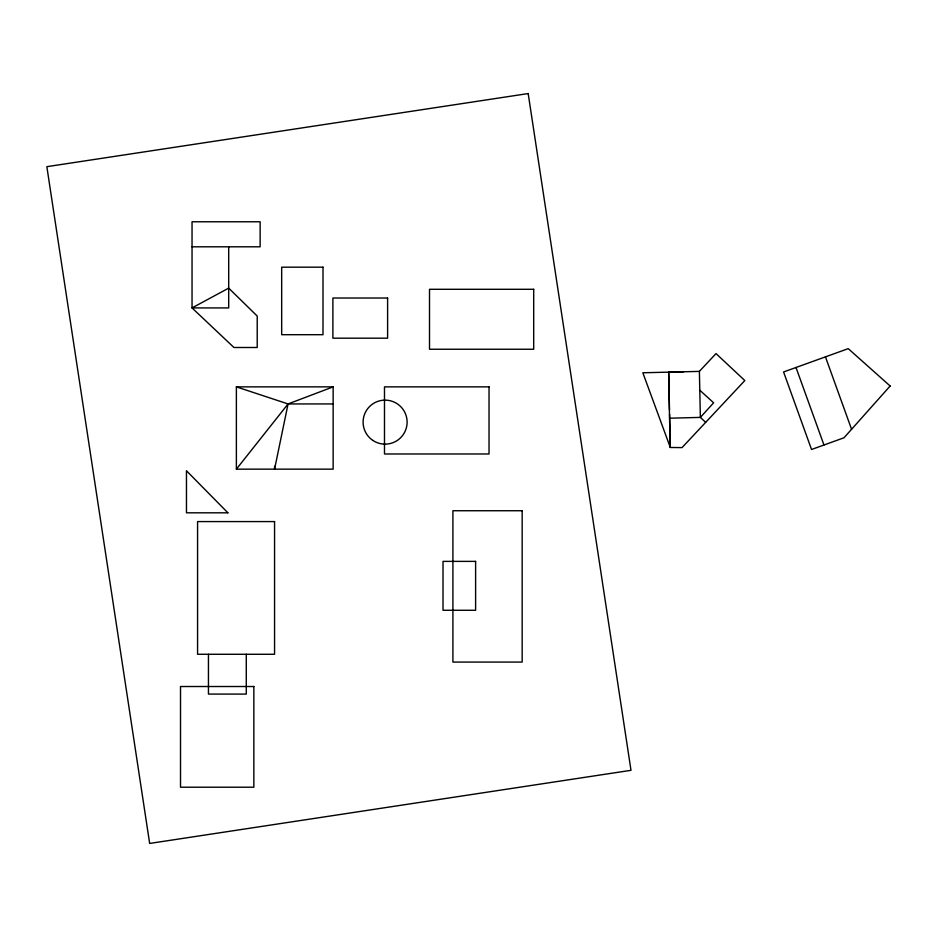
<?xml version="1.0" encoding="UTF-8"?>
<svg xmlns="http://www.w3.org/2000/svg" width="937" height="937" viewBox="0 0 937 937"><rect width="100%" height="100%" fill="white"/><g stroke="black" fill="none" stroke-linecap="round" stroke-linejoin="round"><path stroke-width="1.41" d="M236.382 469.156L288.069 403.941L333.139 386.864L333.139 469.156L236.382 469.156L236.382 386.864L333.139 386.864M699.353 371.392L716.02 353.589L744.821 380.551L682.031 447.605L670.306 447.476L642.829 372.774L699.389 371.392L700.361 417.398L705.666 422.364M669.592 414.154L670.306 447.476L669.545 418.207L700.361 417.398L713.631 402.805L699.775 390.214M669.533 418.207L668.678 372.141L683.565 371.778M192.038 246.806L260.135 246.806L260.135 221.776L192.038 221.776L192.038 307.922L233.945 347.498L257.218 347.498L257.218 316.062L228.698 288.127L192.038 307.922L228.698 307.922L228.698 246.806M287.425 403.941L333.139 403.941M236.382 386.864L288.069 403.941L274.564 469.156L274.564 466.251M825.45 356.856L851.569 429.287M796.005 367.48L823.963 445.005M668.678 372.141L669.498 409.809M246.279 654.272L246.279 694.083L208.447 694.083L208.447 654.272M890.15 386.009L844.003 437.778L811.536 449.491L783.578 371.966L848.231 348.646L890.15 386.009M528.187 93.559L46.85 166.681L149.662 843.441L630.999 770.319L528.187 93.559M322.996 267.174L281.674 267.174L281.674 334.696L322.996 334.696L322.996 267.174M533.692 289.287L429.509 289.287L429.509 349.243L533.692 349.243L533.692 289.287M387.602 298.025L332.893 298.025L332.893 338.187L387.602 338.187L387.602 298.025M489.032 386.864L384.486 386.864L384.486 453.988L489.032 453.988L489.032 386.864M522.167 510.735L452.911 510.735L452.911 662.072L522.167 662.072L522.167 510.735M227.902 512.82L186.463 512.82L186.463 470.749L227.902 512.82M274.564 521.581L197.578 521.581L197.578 654.272L274.564 654.272L274.564 521.581M475.609 561.38L443.014 561.38L443.014 610.268L475.609 610.268L475.609 561.38M253.845 686.516L180.513 686.516L180.513 787.209L253.845 787.209L253.845 686.516M372.879 440.437A22.02 22.02 0 0 0 407.068 423.571A22.02 22.02 0 0 0 375.362 402.395A22.02 22.02 0 0 0 372.879 440.437"/></g></svg>
